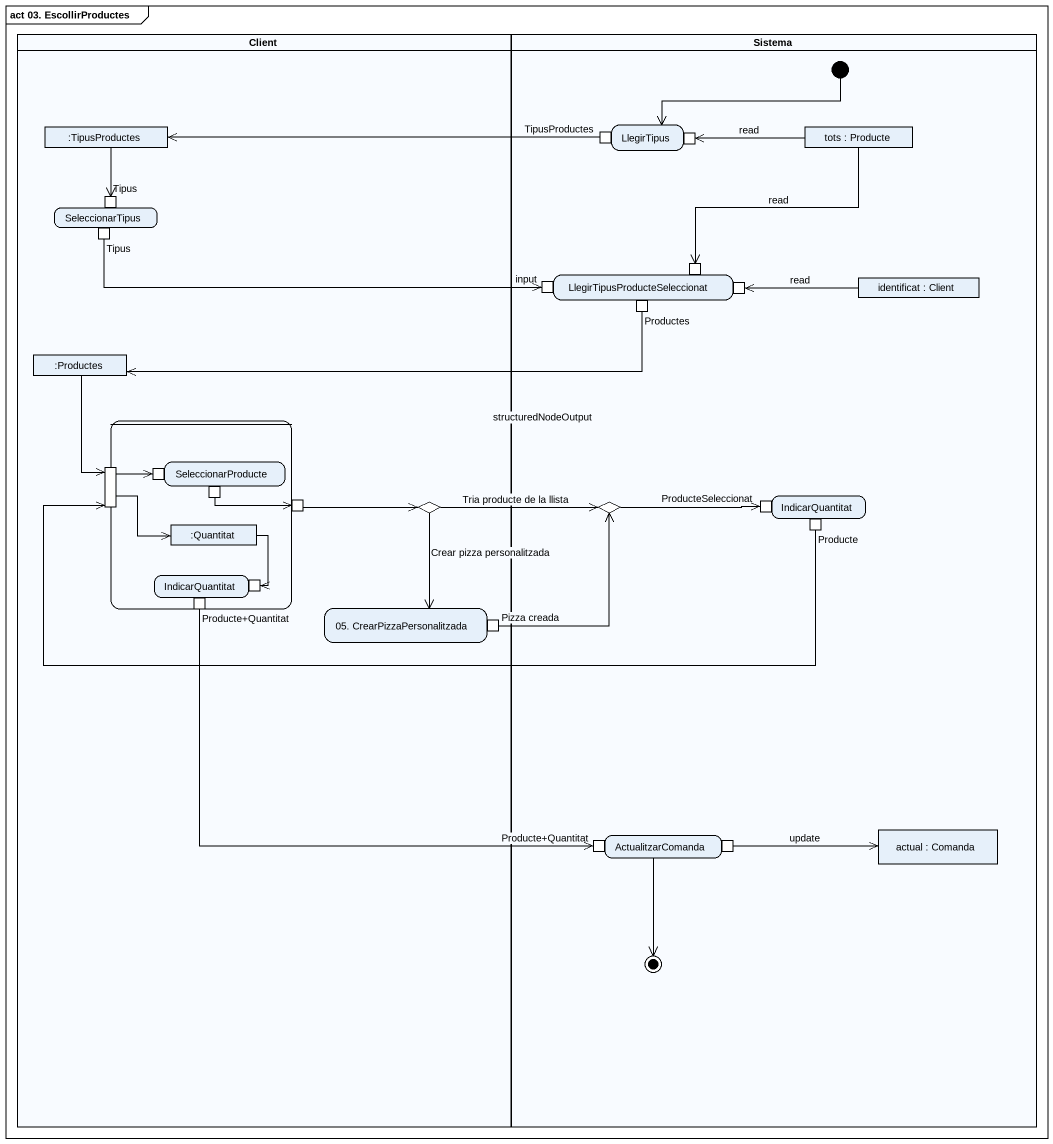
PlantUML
@startuml
mainframe act 03. EscollirProductes
hide empty description
state Client <<partition>> {
  state ":TipusProductes" as TipusProductes <<object>>
  state SeleccionarTipus {
    state Tipus <<inputPin>>
    state "Tipus" as Tipus_2 <<outputPin>>
  }
  state ":Productes" as Productes_2 <<object>>
  state " " as state1 {
    state pin4 <<inputPin>>
    state SeleccionarProducte {
      state pin5 <<inputPin>>
      state pin6 <<outputPin>>
    }
    state structuredNodeOutput <<outputPin>>
    state ":Quantitat" as Quantitat <<object>>
    state "IndicarQuantitat" as IndicarQuantitat_2 {
      state pin7 <<inputPin>>
      state "Producte+Quantitat" as Producte_Quantitat <<outputPin>>
    }
  }
  state choice1 <<choice>>
  state "05. CrearPizzaPersonalitzada" as s05_CrearPizzaPersonalitzada {
    state "Pizza creada" as Pizza_creada <<outputPin>>
  }
}
state Sistema <<partition>> {
  state LlegirTipus {
    state "TipusProductes" as TipusProductes_2 <<outputPin>>
    state pin1 <<inputPin>>
  }
  state "tots : Producte" as tots <<object>>
  state "LlegirTipusProducteSeleccionat" as LlegirTipusProducteSeleccion {
    state input <<inputPin>>
    state pin2 <<inputPin>>
    state pin3 <<inputPin>>
    state Productes <<outputPin>>
  }
  state "identificat : Client" as identificat <<object>>
  state choice2 <<choice>>
  state IndicarQuantitat {
    state ProducteSeleccionat <<inputPin>>
    state Producte <<outputPin>>
  }
  state ActualitzarComanda {
    state "Producte+Quantitat" as Producte_Quantitat_2 <<inputPin>>
    state pin8 <<outputPin>>
  }
  state "actual : Comanda" as actual <<object>>
  [*] -left-> LlegirTipus
  ActualitzarComanda --> [*]
}
TipusProductes --> Tipus
TipusProductes_2 -left-> TipusProductes
tots -left-> pin1 : read
tots --> pin2 : read
Tipus_2 -right-> input
identificat -left-> pin3 : read
Productes -left-> Productes_2
Productes_2 --> pin4
pin4 -right-> pin5
pin4 -right-> Quantitat
pin6 -right-> structuredNodeOutput
structuredNodeOutput -right-> choice1
choice1 -right-> choice2 : Tria producte de la llista
choice1 --> s05_CrearPizzaPersonalitzada : Crear pizza personalitzada
choice2 -right-> ProducteSeleccionat
Quantitat --> pin7
Producte -left-> pin4
Producte_Quantitat --> Producte_Quantitat_2
Pizza_creada -up-> choice2
pin8 -right-> actual : update
@enduml
